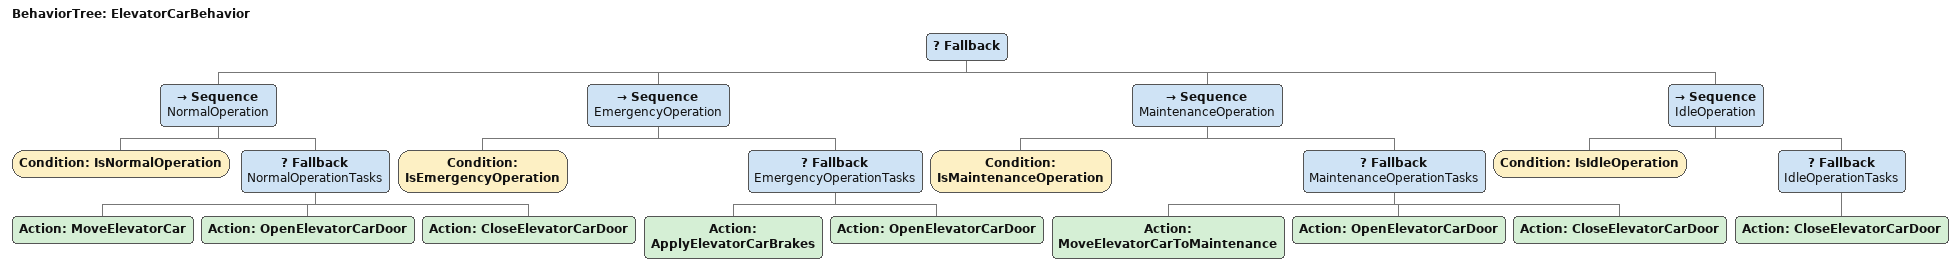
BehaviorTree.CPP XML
<root BTCPP_format="4">
    <BehaviorTree ID="ElevatorCarBehavior">

        <!-- Main Control Node -->
        <Fallback>

            <!-- Subtree for normal operation -->
            <Sequence name="NormalOperation">
                <!-- Check if in normal operation -->
                <Condition ID="IsNormalOperation"/>
                <!-- Subtrees for normal operation -->
                <Fallback name="NormalOperationTasks">
                    <!-- Move car -->
                    <Action ID="MoveElevatorCar"/>
                    <!-- Open door -->
                    <Action ID="OpenElevatorCarDoor"/>
                    <!-- Close door -->
                    <Action ID="CloseElevatorCarDoor"/>
                </Fallback>
            </Sequence>

            <!-- Subtree for emergency operation -->
            <Sequence name="EmergencyOperation">
                <!-- Check if in emergency operation -->
                <Condition ID="IsEmergencyOperation"/>
                <!-- Subtrees for emergency operation -->
                <Fallback name="EmergencyOperationTasks">
                    <!-- Apply brakes -->
                    <Action ID="ApplyElevatorCarBrakes"/>
                    <!-- Open door -->
                    <Action ID="OpenElevatorCarDoor"/>
                </Fallback>
            </Sequence>

            <!-- Subtree for maintenance operation -->
            <Sequence name="MaintenanceOperation">
                <!-- Check if in maintenance operation -->
                <Condition ID="IsMaintenanceOperation"/>
                <!-- Subtrees for maintenance operation -->
                <Fallback name="MaintenanceOperationTasks">
                    <!-- Move car to maintenance floor -->
                    <Action ID="MoveElevatorCarToMaintenance"/>
                    <!-- Open door -->
                    <Action ID="OpenElevatorCarDoor"/>
                    <!-- Close door -->
                    <Action ID="CloseElevatorCarDoor"/>
                </Fallback>
            </Sequence>

            <!-- Subtree for Idle operation -->
            <Sequence name="IdleOperation">
                <!-- Check if the car is in idle state -->
                <Condition ID="IsIdleOperation"/>
                <!-- Subtree for Idle operation -->
                <Fallback name="IdleOperationTasks">
                    <!-- Keep the door closed -->
                    <Action ID="CloseElevatorCarDoor"/>
                </Fallback>
            </Sequence>

        </Fallback>
    </BehaviorTree>
</root>
